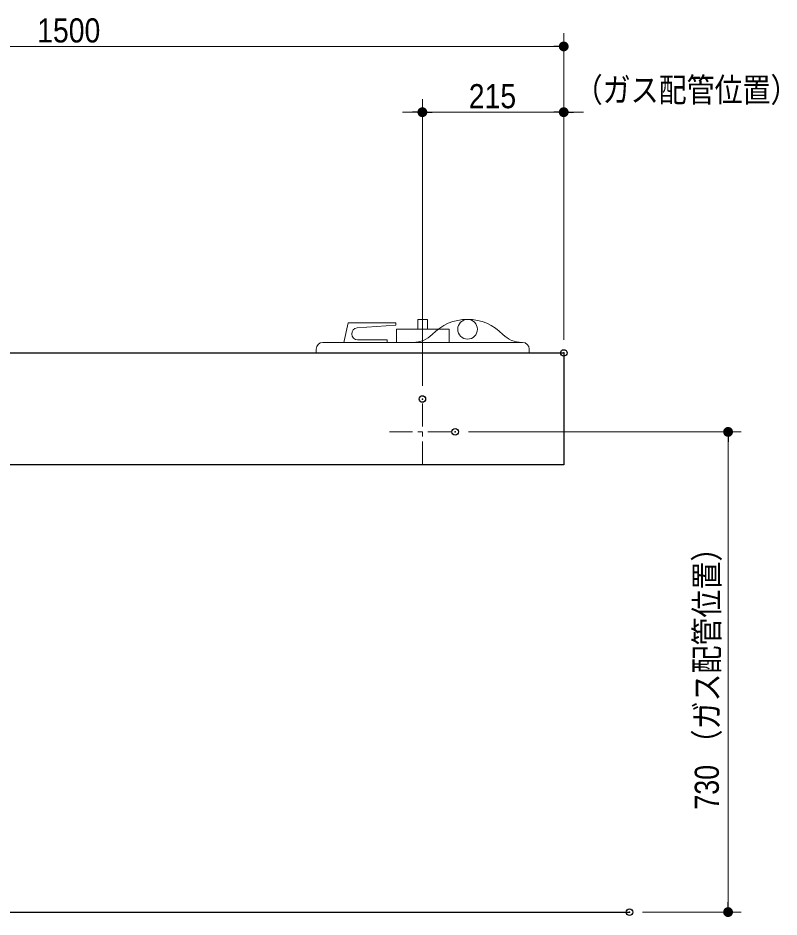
# Model space of a CAD drawing. Units: millimetres, scale not verified. Extents: x -6062 to 6062, y -3045 to 3045.
# Drawn here: x -4443 to -3285, y -1928 to -561 of the extents above; entities that cross this region are included whole.
import ezdxf
from ezdxf.enums import TextEntityAlignment as Align

# ---------------------------------------------------------------- set-up
doc = ezdxf.new("R2010")
doc.units = ezdxf.units.MM
doc.header["$LTSCALE"] = 20
doc.header["$PDMODE"] = 32
doc.header["$PDSIZE"] = 10
doc.linetypes.add('USER2', pattern=[2.91, 1.76, -0.4, 0.35, -0.4])
for name, color, linetype, lineweight in [('0-2_5ボウル・キャビネット', 7, 'Continuous', 15), ('0-3_2寸法-2', 7, 'Continuous', 15), ('0-4_0', 7, 'Continuous', 25), ('0-6_2寸法-1', 7, 'Continuous', 15)]:
    doc.layers.add(name, color=color, linetype=linetype, lineweight=lineweight)
doc.layers.add('0-5_Defpoints', color=7, linetype='Continuous')
doc.styles.add('ＭＳ Ｐゴシック', font='')
doc.styles.get('ＭＳ Ｐゴシック').set_extended_font_data('MS PGothic')

# ---------------------------------------------------------------- blocks, each defined once
blk = doc.blocks.new('_Dot')
at = {"layer": '0-4_0'}
blk.add_line((-10, 0), (-20, 0), dxfattribs=at)
for points in [[(0, 0), (-10, 0), (-9.92, 1.25)], [(0, 0), (-9.92, -1.25), (-10, 0)], [(0, 0), (-9.92, 1.25), (-9.69, 2.49)], [(0, 0), (-9.69, -2.49), (-9.92, -1.25)], [(0, 0), (-9.69, 2.49), (-9.3, 3.68)], [(0, 0), (-9.3, -3.68), (-9.69, -2.49)], [(0, 0), (-9.3, 3.68), (-8.76, 4.82)], [(0, 0), (-8.76, -4.82), (-9.3, -3.68)], [(0, 0), (-8.76, 4.82), (-8.09, 5.88)], [(0, 0), (-8.09, -5.88), (-8.76, -4.82)], [(0, 0), (-8.09, 5.88), (-7.29, 6.85)], [(0, 0), (-7.29, -6.85), (-8.09, -5.88)], [(0, 0), (-7.29, 6.85), (-6.37, 7.71)], [(0, 0), (-6.37, -7.71), (-7.29, -6.85)], [(0, 0), (-6.37, 7.71), (-5.36, 8.44)], [(0, 0), (-5.36, -8.44), (-6.37, -7.71)], [(0, 0), (-5.36, 8.44), (-4.26, 9.05)], [(0, 0), (-4.26, -9.05), (-5.36, -8.44)], [(0, 0), (-4.26, 9.05), (-3.09, 9.51)], [(0, 0), (-3.09, -9.51), (-4.26, -9.05)], [(0, 0), (-3.09, 9.51), (-1.87, 9.82)], [(0, 0), (-1.87, -9.82), (-3.09, -9.51)], [(0, 0), (-1.87, 9.82), (-0.63, 9.98)], [(0, 0), (-0.63, -9.98), (-1.87, -9.82)], [(0, 0), (-0.63, 9.98), (0.63, 9.98)], [(0, 0), (0.63, -9.98), (-0.63, -9.98)], [(0, 0), (0.63, 9.98), (1.87, 9.82)], [(0, 0), (1.87, 9.82), (3.09, 9.51)], [(0, 0), (3.09, 9.51), (4.26, 9.05)], [(0, 0), (4.26, 9.05), (5.36, 8.44)], [(0, 0), (5.36, 8.44), (6.37, 7.71)], [(0, 0), (6.37, 7.71), (7.29, 6.85)], [(0, 0), (7.29, 6.85), (8.09, 5.88)], [(0, 0), (8.09, 5.88), (8.76, 4.82)], [(0, 0), (8.76, 4.82), (9.3, 3.68)], [(0, 0), (9.3, 3.68), (9.69, 2.49)], [(0, 0), (9.69, 2.49), (9.92, 1.25)], [(0, 0), (9.92, 1.25), (10, 0)], [(0, 0), (1.87, -9.82), (0.63, -9.98)], [(0, 0), (3.09, -9.51), (1.87, -9.82)], [(0, 0), (4.26, -9.05), (3.09, -9.51)], [(0, 0), (5.36, -8.44), (4.26, -9.05)], [(0, 0), (6.37, -7.71), (5.36, -8.44)], [(0, 0), (7.29, -6.85), (6.37, -7.71)], [(0, 0), (8.09, -5.88), (7.29, -6.85)], [(0, 0), (8.76, -4.82), (8.09, -5.88)], [(0, 0), (9.3, -3.68), (8.76, -4.82)], [(0, 0), (9.69, -2.49), (9.3, -3.68)], [(0, 0), (9.92, -1.25), (9.69, -2.49)], [(0, 0), (10, 0), (9.92, -1.25)]]:
    blk.add_solid(points, dxfattribs=at)
blk = doc.blocks.new('グループ-18')
at = {"layer": '0-2_5ボウル・キャビネット'}
blk.add_line((-43830, -21080), (-37750, -21080), dxfattribs=at)
for points in [[(-42783.5, -20640.5), (-41610, -20556), (-41610, -20488), (-43055.3, -20488), (-43191.3, -21080), (-41870, -21080), (-41870, -21000), (-42770.6, -21000)], [(-37550, -21280), (-37550, -21400), (-44030, -21400), (-44030, -21280)]]:
    blk.add_lwpolyline(points, dxfattribs=at)
for points in [[(-40940, -20380), (-40640, -20380), (-40640, -20680), (-40940, -20680)], [(-41590, -20680), (-39990, -20680), (-39990, -21080), (-41590, -21080)]]:
    blk.add_lwpolyline(points, close=True, dxfattribs=at)
blk.add_circle((-39425.8, -20680), 300, dxfattribs=at)
for centre, radius, start, end in [((-39425.8, -21880), 1500, 90, 135.92079), ((-39425.8, -21880), 1500, 44.07921, 90), ((-42770.6, -20820), 180, 94.11675, 182.05838), ((-42770.6, -20820), 180, 182.05838, 270), ((-41078.1, -20280), 800, 270, 315.92079), ((-37773.6, -20280), 800, 224.07921, 270), ((-43830, -21280), 200, 90, 180), ((-37750, -21280), 200, 0, 90)]:
    blk.add_arc(centre, radius, start, end, dxfattribs=at)

msp = doc.modelspace()

# ---------------------------------------------------------------- linework, layer by layer
at = {"layer": '0-2_5ボウル・キャビネット', "linetype": 'USER2'}
for p, q in [((-3827.5, -1240), (-3827.5, -1140)), ((-3877.5, -1190), (-3777.5, -1190))]:
    msp.add_line(p, q, dxfattribs=at)
at = {"layer": '0-2_5ボウル・キャビネット', "lineweight": 30}
msp.add_line((-5212.5, -1920), (-3512.5, -1920), dxfattribs=at)
msp.add_lwpolyline([(-5112.5, -1070), (-3612.5, -1070), (-3612.5, -1240), (-5112.5, -1240)], close=True, dxfattribs=at)
at = {"layer": '0-3_2寸法-2'}
for p, q in [((-3827.5, -1120), (-3827.5, -684)), ((-3612.5, -1050), (-3612.5, -684)), ((-3842.51, -704), (-3857.51, -704)), ((-3827.5, -704), (-3612.5, -704)), ((-3597.49, -704), (-3582.49, -704))]:
    msp.add_line(p, q, dxfattribs=at)
at = {"layer": '0-5_Defpoints'}
for p in [(-3612.5, -704), (-3612.5, -1070), (-3827.5, -1140), (-3777.5, -1190), (-3512.5, -1920), (-3362.5, -1920)]:
    msp.add_point(p, dxfattribs=at)
at = {"layer": '0-6_2寸法-1'}
for p, q in [((-3612.5, -684), (-3612.5, -584)), ((-3627.51, -604), (-5097.49, -604)), ((-3827.5, -1120), (-3827.5, -684)), ((-3612.5, -1050), (-3612.5, -684)), ((-3812.49, -704), (-3627.51, -704)), ((-3757.5, -1190), (-3342.5, -1190)), ((-3362.5, -1205.01), (-3362.5, -1904.99)), ((-3492.5, -1920), (-3342.5, -1920))]:
    msp.add_line(p, q, dxfattribs=at)

# ---------------------------------------------------------------- block references
at = {"layer": '0-2_5ボウル・キャビネット', "xscale": 0.05, "yscale": 0.05}
msp.add_blockref('グループ-18', (-1787.5, 0), dxfattribs=at)
at = {"layer": '0-3_2寸法-2', "xscale": 0.7503418, "yscale": 0.7503418}
msp.add_blockref('_Dot', (-3827.5, -704), dxfattribs=at)
at = {"layer": '0-3_2寸法-2', "xscale": 0.7503418, "yscale": 0.7503418, "rotation": 180}
msp.add_blockref('_Dot', (-3612.5, -704), dxfattribs=at)
at = {"layer": '0-6_2寸法-1', "xscale": 0.7503418, "yscale": 0.7503418}
for p in [(-3612.5, -604), (-3612.5, -704)]:
    msp.add_blockref('_Dot', p, dxfattribs=at)
for p, rotation in [((-3827.5, -704), 180), ((-3362.5, -1190), 90), ((-3362.5, -1920), 270)]:
    msp.add_blockref('_Dot', p, dxfattribs=dict(at, rotation=rotation))

# ---------------------------------------------------------------- texts
at = {"layer": '0-3_2寸法-2', "style": 'ＭＳ Ｐゴシック', "width": 0.85}
msp.add_text('（ガス配管位置）', height=36.69, dxfattribs=at).set_placement((-3595.73, -699.41), align=Align.BOTTOM_LEFT)
at = {"layer": '0-6_2寸法-1', "style": 'ＭＳ Ｐゴシック', "width": 0.9}
for s, p in [('1500', (-4413.41, -608.96)), ('215', (-3756.89, -708.96))]:
    msp.add_text(s, height=36.66, dxfattribs=at).set_placement(p, align=Align.BOTTOM_LEFT)
at = {"layer": '0-6_2寸法-1', "style": 'ＭＳ Ｐゴシック', "width": 0.85}
msp.add_text('730 （ガス配管位置）', height=36.69, rotation=90, dxfattribs=at).set_placement((-3365.52, -1764.32), align=Align.BOTTOM_LEFT)

doc.saveas('drawing.dxf')
